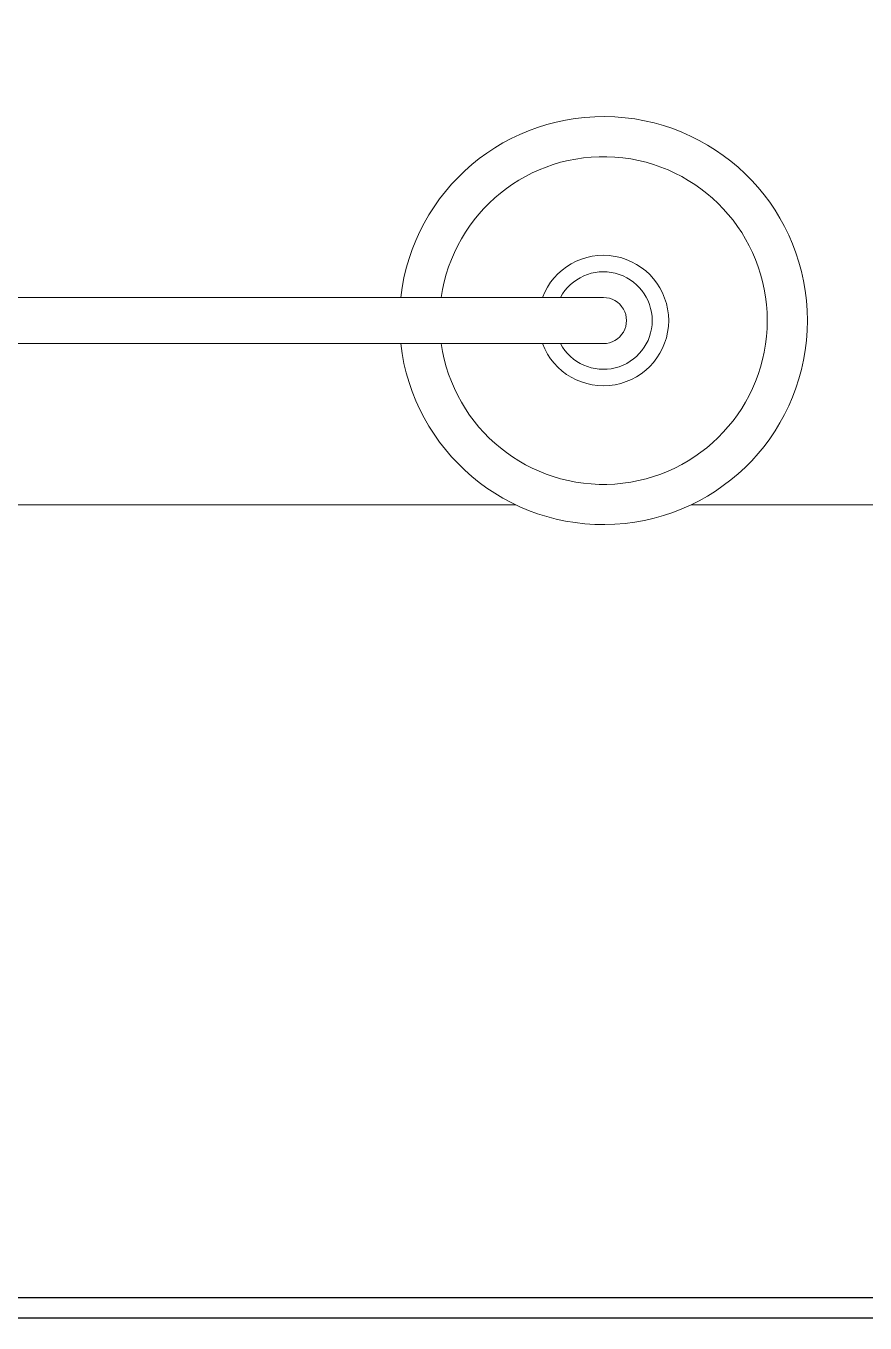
# Model space of a CAD drawing. Header units: millimetres. Extents: x -343543 to 400519, y -115663 to 104219.
# Drawn here: x -149449 to -149031, y 5592 to 6238 of the extents above; entities that cross this region are included whole.
import ezdxf
from ezdxf.xclip import XClip

# ---------------------------------------------------------------- set-up
doc = ezdxf.new("R2010")
doc.units = ezdxf.units.MM
doc.header["$XCLIPFRAME"] = 0
doc.linetypes.add('XREF MAT BANG TUONG XAY$0$CENTER', pattern=[50.8, 31.75, -6.35, 6.35, -6.35])
doc.layers.get('0').update_dxf_attribs({"color": 231, "lineweight": 0})
for name, color, linetype, lineweight in [('A-SYMBOLS', 10, 'Continuous', 13), ('XREF MAT BANG TUONG XAY$0$01.Xref _MB T1$0$A-FURN', 8, 'Continuous', 5), ('XREF MAT BANG TUONG XAY$0$01.Xref _MB T1$0$A-TEXT', 8, 'Continuous', 25), ('XREF MAT BANG TUONG XAY$0$A-GRID', 8, 'XREF MAT BANG TUONG XAY$0$CENTER', 15)]:
    doc.layers.add(name, color=color, linetype=linetype, lineweight=lineweight)
doc.layers.add('XREF MAT BANG TUONG XAY$0$A-FNSH', color=8, linetype='Continuous')

# ---------------------------------------------------------------- blocks, each defined once
blk = doc.blocks.new('XREF MAT BANG TUONG XAY$0$00.xref_IKIGAI_Truc')
at = {"layer": 'XREF MAT BANG TUONG XAY$0$A-GRID', "color": 8, "ltscale": 20}
blk.add_lwpolyline([(-2907.53, 6000), (42750, 6000)], dxfattribs=at)
blk = doc.blocks.new('XREF MAT BANG TUONG XAY$0$xref_IKIGAI_Cot')
at = {"layer": 'XREF MAT BANG TUONG XAY$0$A-GRID', "color": 8, "ltscale": 20}
blk.add_lwpolyline([(-2907.53, 6000), (42750, 6000)], dxfattribs=at)
blk = doc.blocks.new('*U200')
at = {"color": 8}
blk.add_wipeout([(16.89, -365.71), (22.49, -366.84), (28.02, -368.28), (33.45, -370.04), (38.78, -372.11), (43.98, -374.48), (49.04, -377.14), (53.93, -380.08), (58.65, -383.3), (63.18, -386.79), (67.5, -390.53), (71.6, -394.5), (75.47, -398.71), (79.09, -403.13), (82.45, -407.75), (85.55, -412.55), (88.36, -417.53), (90.89, -422.65), (93.12, -427.91), (95.04, -433.29), (96.65, -438.77), (97.95, -444.34), (98.93, -449.97), (99.59, -455.64), (99.91, -461.35), (99.92, -467.06), (99.6, -472.76), (98.95, -478.44), (97.98, -484.07), (96.69, -489.64), (95.08, -495.12), (93.16, -500.5), (90.94, -505.77), (88.42, -510.89), (85.61, -515.87), (82.53, -520.68), (79.17, -525.3), (75.56, -529.73), (71.69, -533.94), (67.6, -537.92), (63.28, -541.66), (58.76, -545.15), (54.04, -548.38), (49.15, -551.33), (44.1, -554), (38.9, -556.37), (33.58, -558.45), (28.14, -560.21), (22.62, -561.67), (17.02, -562.8), (11.36, -563.61), (5.67, -564.1), (-0.04, -564.27), (-5.75, -564.1), (-11.45, -563.61), (-17.1, -562.8), (-22.7, -561.67), (-28.23, -560.21), (-33.66, -558.45), (-38.98, -556.37), (-44.18, -554), (-49.23, -551.33), (-54.13, -548.38), (-58.84, -545.15), (-63.37, -541.66), (-67.68, -537.92), (-71.78, -533.94), (-75.64, -529.73), (-79.26, -525.3), (-82.61, -520.68), (-85.7, -515.87), (-88.51, -510.89), (-91.02, -505.77), (-93.25, -500.5), (-95.16, -495.12), (-96.77, -489.64), (-98.06, -484.07), (-99.03, -478.44), (-99.68, -472.76), (-100, -467.06), (-100, -461.35), (-99.67, -455.64), (-99.01, -449.97), (-98.04, -444.34), (-96.74, -438.77), (-95.12, -433.29), (-93.2, -427.91), (-90.97, -422.65), (-88.45, -417.53), (-85.63, -412.55), (-82.54, -407.75), (-79.18, -403.13), (-75.56, -398.71), (-71.69, -394.5), (-67.59, -390.53), (-63.27, -386.79), (-58.74, -383.3), (-54.02, -380.08), (-49.12, -377.14), (-44.07, -374.48), (-38.87, -372.11), (-33.54, -370.04), (-28.1, -368.28), (-22.58, -366.84), (-16.97, -365.71), (-11.32, -364.9), (-11.32, -116.92), (-11.32, -76.05), (-11.24, -74.7), (-10.99, -73.36), (-10.59, -72.06), (-10.03, -70.81), (-9.32, -69.65), (-8.48, -68.58), (-7.52, -67.61), (-6.45, -66.77), (-5.28, -66.07), (-4.04, -65.51), (-2.74, -65.11), (-1.4, -64.86), (-0.04, -64.78), (1.32, -64.86), (2.66, -65.11), (3.96, -65.51), (5.2, -66.07), (6.36, -66.77), (7.43, -67.61), (8.4, -68.58), (9.24, -69.65), (9.94, -70.81), (10.5, -72.06), (10.91, -73.36), (11.15, -74.7), (11.23, -76.05), (11.23, -116.92), (11.23, -364.9)], dxfattribs=at)
for p, q in [((-11.32, -116.92), (-11.32, -464.27)), ((11.23, -116.92), (11.23, -464.27))]:
    blk.add_line(p, q, dxfattribs=at)
for radius, start, end in [(100, 96.47432, 83.52568), (80.32, 98.07061, 81.92939), (31.98, 110.64859, 69.35141), (23.91, 118.13847, 61.86153), (11.28, 180, 0)]:
    blk.add_arc((-0.04, -464.27), radius, start, end, dxfattribs=at)
blk = doc.blocks.new('XREF MAT BANG TUONG XAY$0$01.Xref _MB T1$0$Phong tam')
at = {"layer": 'XREF MAT BANG TUONG XAY$0$01.Xref _MB T1$0$A-FURN', "color": 8, "xscale": 1.016, "yscale": 1.016, "zscale": 1.016, "rotation": 270}
blk.add_blockref('*U200', (-305, 3091.71), dxfattribs=at)
blk = doc.blocks.new('01.Xref _MB T1')
at = {"layer": 'XREF MAT BANG TUONG XAY$0$A-FNSH', "color": 8}
for points in [[(33180.0013, 4479.99998), (31630.0013, 4480.00014), (31630.0013, 5459.99999), (32825.00096, 5459.99999), (32825.00096, 5604.99999), (31630.0013, 5604.99999), (31630.0013, 6584.99999), (32825.0013, 6584.99999), (32825.0013, 6729.99999), (31630.0013, 6729.99999), (31630.0013, 7709.99999), (32825.00071, 7709.99999), (32825.00071, 7854.99999), (31630.0013, 7854.99999), (31630.0013, 8834.99999), (32825.00067, 8834.99999), (32825.00067, 8979.99999), (31630.00143, 8980.00015), (31630.01054, 9964.99999), (32975.0013, 9964.99999), (32975.0013, 10224.99999), (31620.00486, 10224.99999)], [(31620.0013, 4470.00014), (31620.0013, 5469.99999), (32815.00096, 5469.99999), (32815.00096, 5594.99999), (31620.0013, 5594.99999), (31620.0013, 6594.99999), (32815.0013, 6594.99999), (32815.0013, 6719.99999), (31620.0013, 6719.99999), (31620.0013, 7719.99999), (32815.00071, 7719.99999), (32815.00071, 7844.99999), (31620.0013, 7844.99999), (31620.0013, 8844.99999), (32815.00067, 8844.99999), (32815.00067, 8969.99999), (31620.00134, 8970.00015), (31620.01063, 9974.99999), (32965.0013, 9974.99999), (32965.0013, 10214.99999), (31620.00671, 10214.99999)]]:
    blk.add_lwpolyline(points, dxfattribs=at)
at = {"color": 8}
blk.add_blockref('XREF MAT BANG TUONG XAY$0$00.xref_IKIGAI_Truc', (0.00011, 0), dxfattribs=at)
ref = blk.add_blockref('XREF MAT BANG TUONG XAY$0$xref_IKIGAI_Cot', (-0.00927, -0.00001), dxfattribs=at)
XClip(ref).set_block_clipping_path([(-1610.3425959283, -2225.6693134198), (41829.1295208634, 21555.8819575264)])
at = {"layer": 'XREF MAT BANG TUONG XAY$0$01.Xref _MB T1$0$A-TEXT', "color": 8, "xscale": -1}
blk.add_blockref('XREF MAT BANG TUONG XAY$0$01.Xref _MB T1$0$Phong tam', (31395.0001, 2999.99999), dxfattribs=at)

msp = doc.modelspace()

# ---------------------------------------------------------------- block references
at = {"layer": 'A-SYMBOLS'}
msp.add_blockref('01.Xref _MB T1', (-181333.08, 0), dxfattribs=at)

doc.saveas('drawing.dxf')
